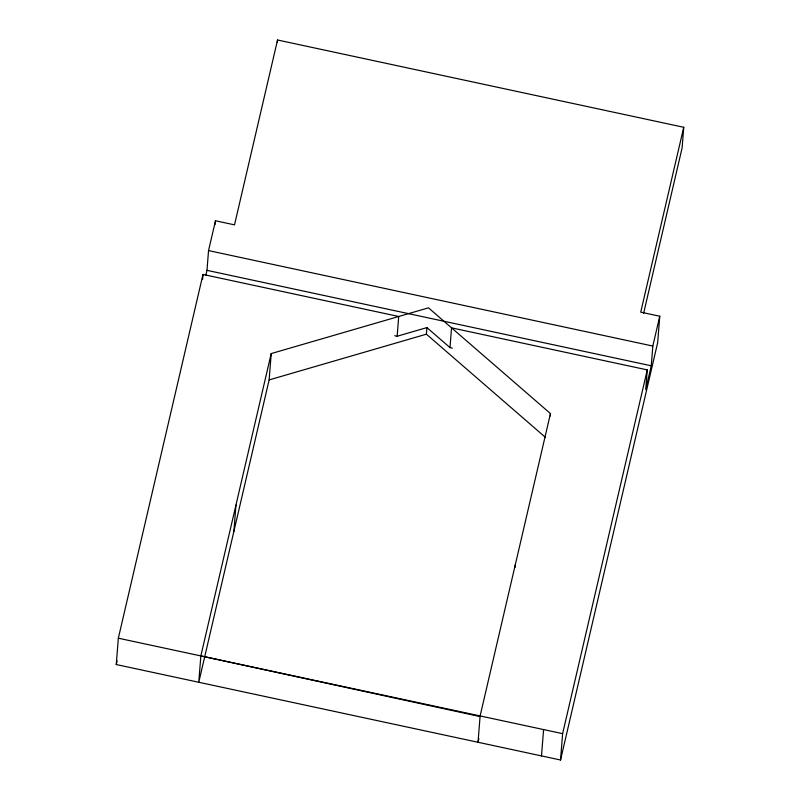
<?xml version="1.0" encoding="UTF-8"?>
<svg xmlns="http://www.w3.org/2000/svg" width="800" height="800" viewBox="0 0 800 800"><rect width="100%" height="100%" fill="white"/><g stroke="black" fill="none" stroke-linecap="round" stroke-linejoin="round"><path stroke-width="1.2" d="M205.87 275.11L206.98 270.34L208.54 250.59L215.48 220.77L234.52 224.86L277.54 40L683.74 127.28L640.72 312.14L659.76 316.23L657.68 342.57L560.54 760L116.26 664.54L118.34 638.2L202.99 274.44L398.71 316.49L397.15 336.25L394.72 335.73M202.6 279.38L202.99 274.44M215.19 224.36L215.48 220.77M271.21 353.58L200.85 655.92L198.77 682.27L269.13 379.92L271.21 353.58L428.47 307.84L550.47 413.58L550.28 415.98M233.88 531.41L235.96 505.07M277.35 42.43L277.54 40M545.58 437.48L426.39 334.18L426.91 327.59L397.15 336.25M452.42 348.13L449.99 347.6L451.55 327.85L647.27 369.9L645.71 389.66L651.26 365.8L652.82 346.05L659.76 316.23M480.11 715.93L478.03 742.27L478.88 738.62M515.03 567.46L515.22 565.07M541.5 755.91L543.58 729.57M560.54 760L562.62 733.66L647.27 369.9M683.74 127.28L682.11 147.91L643.62 313.32M116.26 664.54L117.11 660.89M550.47 413.58L479.97 716.56L200.85 655.92M269.13 379.92L426.39 334.18M208.54 250.59L652.82 346.05M206.98 270.34L651.26 365.8M118.34 638.2L562.62 733.66M426.91 327.59L449.99 347.6"/></g></svg>
